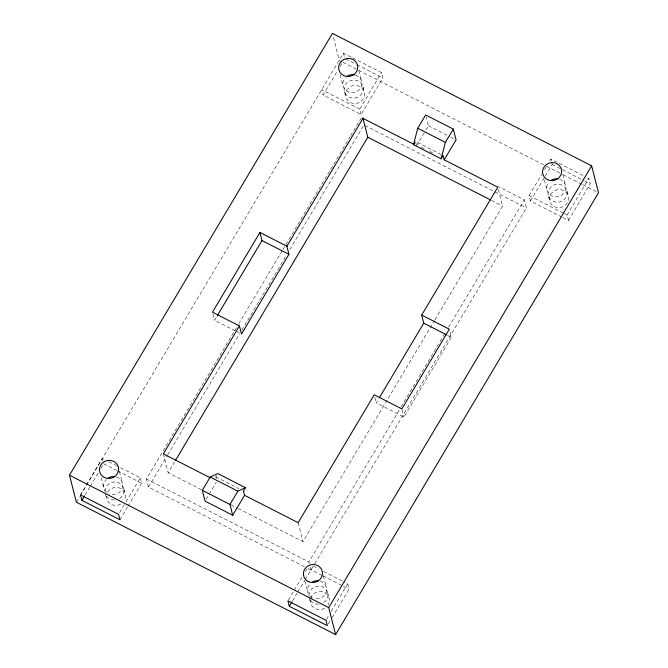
<?xml version="1.0" encoding="UTF-8"?>
<svg xmlns="http://www.w3.org/2000/svg" width="668" height="668" viewBox="0 0 668 668"><rect width="100%" height="100%" fill="white"/><g stroke="black" fill="none" stroke-linecap="round" stroke-linejoin="round"><path stroke-width="0.5" stroke-dasharray="3.34 2.5" d="M80.544 494.938L85.846 486.028M86.372 485.135L102.287 458.398L105.068 459.826M76.377 502.211L79.584 496.833M80.11 495.94L85.98 486.079M86.514 485.185L343.469 53.123L351.811 57.39M85.095 494.996L89.871 486.972M90.405 486.079L98.355 472.71M101.01 468.26L103.131 464.694M352.737 57.865L381.47 72.578L382.873 77.989L361.079 114.504L323.103 95.056L337.423 71M340.07 66.541L342.191 62.976M235.211 330.835L214.545 320.281L216.674 316.699M361.079 114.504L359.71 109.101L381.47 72.578M119.622 512.573L125.459 502.77M125.985 501.885L140.305 477.82L117.117 465.98M119.939 519.762L127.363 507.279M127.897 506.394L141.683 483.223L140.305 477.82M304.449 566.706L148.488 487.064L146.426 478.964L238.15 324.815M238.685 323.913L282.414 250.425M282.948 249.531L350.141 136.606M350.675 135.713L361.872 116.892L363.734 117.835M148.488 487.064L167.159 455.693M167.685 454.799L239.678 333.808M241.816 330.226L286.614 254.942M289.812 249.565L363.935 124.991M201.394 489.711L168.161 472.735L174.548 461.997M216.257 478.605L215.814 476.877L217.793 473.554M206.086 499.397L208.666 495.063M209.184 494.195L216.399 482.062M416.548 145.699L425.316 130.97M425.833 130.101L428.413 125.768L426.159 116.933M450.015 331.887L451.393 337.29L403.956 417.016L376.309 402.887L378.973 398.412M238.326 508.573L302.963 541.581L434.45 320.598M434.985 319.705L502.595 206.078L497.777 187.182M309.334 563.725L308.875 561.93L400.608 407.781M401.134 406.879L444.871 333.39M448.604 327.12L524.33 199.857L498.336 186.581M288.459 599.964L293.761 591.046M294.296 590.161L302.245 576.793M305.426 571.441L307.021 568.769M561.98 217.1L530.45 200.993L529.073 195.599L541.798 174.206M544.453 169.756L546.574 166.19M549.756 160.838L550.816 159.059L558.231 162.85M292.484 600.908L297.26 592.883M297.786 591.99L304.683 580.409M305.218 579.515L314.144 564.652M314.678 563.75L526.392 207.957L524.33 199.857M530.45 200.993L544.771 176.936M545.297 176.043L552.194 164.453L551.501 161.756M326.477 619.378L329.132 614.919M331.253 611.362L347.694 583.732L343.978 581.836M562.907 217.576L568.468 220.415L567.09 215.012L588.834 178.473L586.053 177.053M328.389 623.887L331.57 618.543M332.096 617.649L349.072 589.134L347.694 583.732M568.468 220.415L590.211 183.875L588.834 178.473M559.158 163.318L585.126 176.577M552.194 164.453L561.462 169.196M562.389 169.664L583.723 180.56M584.65 181.036L590.211 183.875M342.058 61.84L339.269 60.412L333.207 36.339M342.985 62.308L545.539 165.756M546.466 166.232L562.264 174.298M563.191 174.774L581.778 184.259M582.705 184.735L598.503 192.802M428.413 125.768L449.614 136.598M450.533 137.065L456.06 139.888M529.073 195.599L563.383 213.117M564.31 213.593L567.09 215.012M441.256 154.558L415.454 141.382L416.331 144.831M421.283 147.227L425.925 149.599M429.641 151.494L434.284 153.865M364.87 125.459L526.392 207.957M491.514 200.425L502.595 206.078M447.71 335.411L451.393 337.29M236.113 331.295L239.703 333.132M215.814 476.877L238.86 488.642M230.944 504.799L237.407 508.097M146.426 478.964L308.875 561.93M108.775 461.713L116.19 465.504M313.384 566.205L318.945 569.053M323.579 571.416L343.051 581.36M103.657 463.801L116.641 470.431M117.568 470.907L141.683 483.223M322.176 575.399L311.046 569.712L310.361 567.015M323.103 575.866L342.575 585.819M343.502 586.287L349.072 589.134M308.157 568.602L310.946 570.029L310.253 567.324M345.774 58.993L355.977 64.22M356.904 64.696L382.873 77.989M359.71 109.101L321.726 89.662L323.103 95.056M562.782 174.69L565.454 185.17M566.831 190.572L568.209 195.974M550.816 159.059L551.275 160.854M544.345 179.976L547.017 190.455M548.395 195.858L549.772 201.252M362.899 86.422L364.277 91.825M358.866 70.541L361.53 81.02M343.469 53.123L344.847 58.517M344.463 91.708L345.84 97.11M340.187 74.866L343.093 86.297M402.119 409.81L403.956 417.016M374.932 397.493L376.309 402.887M323.379 575.674L326.293 587.105M327.662 592.508L329.04 597.91M298.145 522.677L302.963 541.581M304.934 580.96L307.848 592.391M309.226 597.793L310.603 603.187M212.942 313.977L214.545 320.281M163.343 453.839L168.161 472.735M119.447 471.525L122.361 482.964M123.739 488.358L125.108 493.761M102.287 458.398L102.972 461.104M101.244 477.762L103.916 488.241M105.293 493.644L106.671 499.046M310.578 598.52A9.594 8.993 -14.3 0 1 323.446 592.09A9.594 8.993 -14.3 0 1 328.122 604.782M324.631 608.206A9.594 8.993 -14.3 0 1 314.369 608.122A9.594 8.993 -14.3 0 1 310.403 599.288M107.598 492.166A9.594 8.993 -14.3 0 1 120.632 488.433A9.594 8.993 -14.3 0 1 124.19 500.641M120.708 504.056A9.594 8.993 -14.3 0 1 106.337 496.716M104.959 491.322A9.594 8.993 -14.3 0 1 119.263 483.031A9.594 8.993 -14.3 0 1 119.33 498.654M114.554 500.023A9.594 8.993 -14.3 0 1 106.262 495.79M308.892 595.464A9.594 8.993 -14.3 0 1 323.187 587.172A9.594 8.993 -14.3 0 1 323.262 602.803M318.486 604.173A9.594 8.993 -14.3 0 1 310.194 599.931M116.366 477.019A9.594 8.993 -14.3 0 1 121.985 488.759A9.594 8.993 -14.3 0 1 109.134 493.911M106.412 492.207A9.594 8.993 -14.3 0 1 106.354 479.449M320.298 581.16A9.594 8.993 -14.3 0 1 326.193 592.157A9.594 8.993 -14.3 0 1 314.636 598.545M312.323 597.718A9.594 8.993 -14.3 0 1 310.286 583.59M559.467 179.224A9.594 8.993 -14.3 0 1 564.794 191.582A9.594 8.993 -14.3 0 1 551.016 195.524A9.594 8.993 -14.3 0 1 548.896 182.255M355.543 75.067A9.594 8.993 -14.3 0 1 360.745 87.658A9.594 8.993 -14.3 0 1 346.634 91.082A9.594 8.993 -14.3 0 1 345.523 77.505M350.316 102.438A9.594 8.993 -14.3 0 0 364.619 94.146A9.594 8.993 -14.3 0 0 350.249 86.815A9.594 8.993 -14.3 0 0 350.316 102.438M554.248 206.587A9.594 8.993 -14.3 0 0 568.543 198.296A9.594 8.993 -14.3 0 0 554.181 190.956A9.594 8.993 -14.3 0 0 554.248 206.587M552.87 201.185A9.594 8.993 -14.3 0 0 567.174 192.893A9.594 8.993 -14.3 0 0 552.803 185.562A9.594 8.993 -14.3 0 0 552.87 201.185M348.938 97.035A9.594 8.993 -14.3 0 0 363.242 88.752A9.594 8.993 -14.3 0 0 348.871 81.412A9.594 8.993 -14.3 0 0 348.938 97.035"/><path stroke-width="1" d="M444.203 159.819L443.101 155.502L441.122 158.825L413.475 144.697L417.75 128.256L425.658 114.971L453.313 129.091L456.06 139.888L444.203 159.819L497.777 187.182L421.675 315.071L423.746 323.17L379.507 397.518M441.122 158.825L445.406 142.376L453.313 129.091M69.497 475.215L332.455 33.4L591.623 165.806L598.503 192.802L335.612 634.6L76.377 502.211L69.497 475.215L328.731 607.604L335.612 634.6M81.913 500.34L80.544 494.938L118.562 514.36L119.939 519.762L81.913 500.34L84.569 495.881M287.566 246.576L259.919 232.456L212.482 312.181L239.436 325.951L241.507 334.05L288.943 254.324L286.881 246.225L362.974 118.336L413.784 144.28M217.209 315.805L261.981 240.555L259.919 232.456M239.436 325.951L163.343 453.839L210.453 477.896M175.609 460.21L367.792 137.241L362.974 118.336M202.304 490.329L210.211 477.044L217.793 473.554L245.44 487.682L243.469 490.997L244.563 495.322L232.706 515.253L205.059 501.125L202.304 490.329L229.959 504.449L232.706 515.253M413.475 144.697L414.461 143.044M229.959 504.449L237.858 491.164L245.44 487.682M289.302 606.252L287.925 600.849L325.951 620.271L327.328 625.674L289.302 606.252L291.958 601.793M328.731 607.604L591.623 165.806M417.75 128.256L445.406 142.376M367.792 137.241L490.596 199.949M421.675 315.071L449.33 329.19L401.894 408.916L374.239 394.788L298.145 522.677L244.563 495.322M261.981 240.555L288.943 254.324M423.746 323.17L446.783 334.935M210.211 477.044L237.858 491.164M108.325 477.946A9.594 8.993 -14.3 0 1 114.762 476.66M312.257 582.095A9.594 8.993 -14.3 0 1 318.694 580.809M551.426 180.16A9.594 8.993 -14.3 0 1 557.864 178.874M347.502 76.002A9.594 8.993 -14.3 0 1 354.75 74.858M343.452 75.434A9.594 8.993 -14.3 0 0 357.747 67.151A9.594 8.993 -14.3 0 0 343.385 59.811A9.594 8.993 -14.3 0 0 343.452 75.434M547.368 179.583A9.594 8.993 -14.3 0 0 561.663 171.3A9.594 8.993 -14.3 0 0 547.292 163.961A9.594 8.993 -14.3 0 0 547.368 179.583M308.199 581.519A9.594 8.993 -14.3 0 0 322.494 573.236A9.594 8.993 -14.3 0 0 308.132 565.896A9.594 8.993 -14.3 0 0 308.199 581.519M104.266 477.378A9.594 8.993 -14.3 0 0 118.57 469.086A9.594 8.993 -14.3 0 0 104.2 461.747A9.594 8.993 -14.3 0 0 104.266 477.378"/></g></svg>
